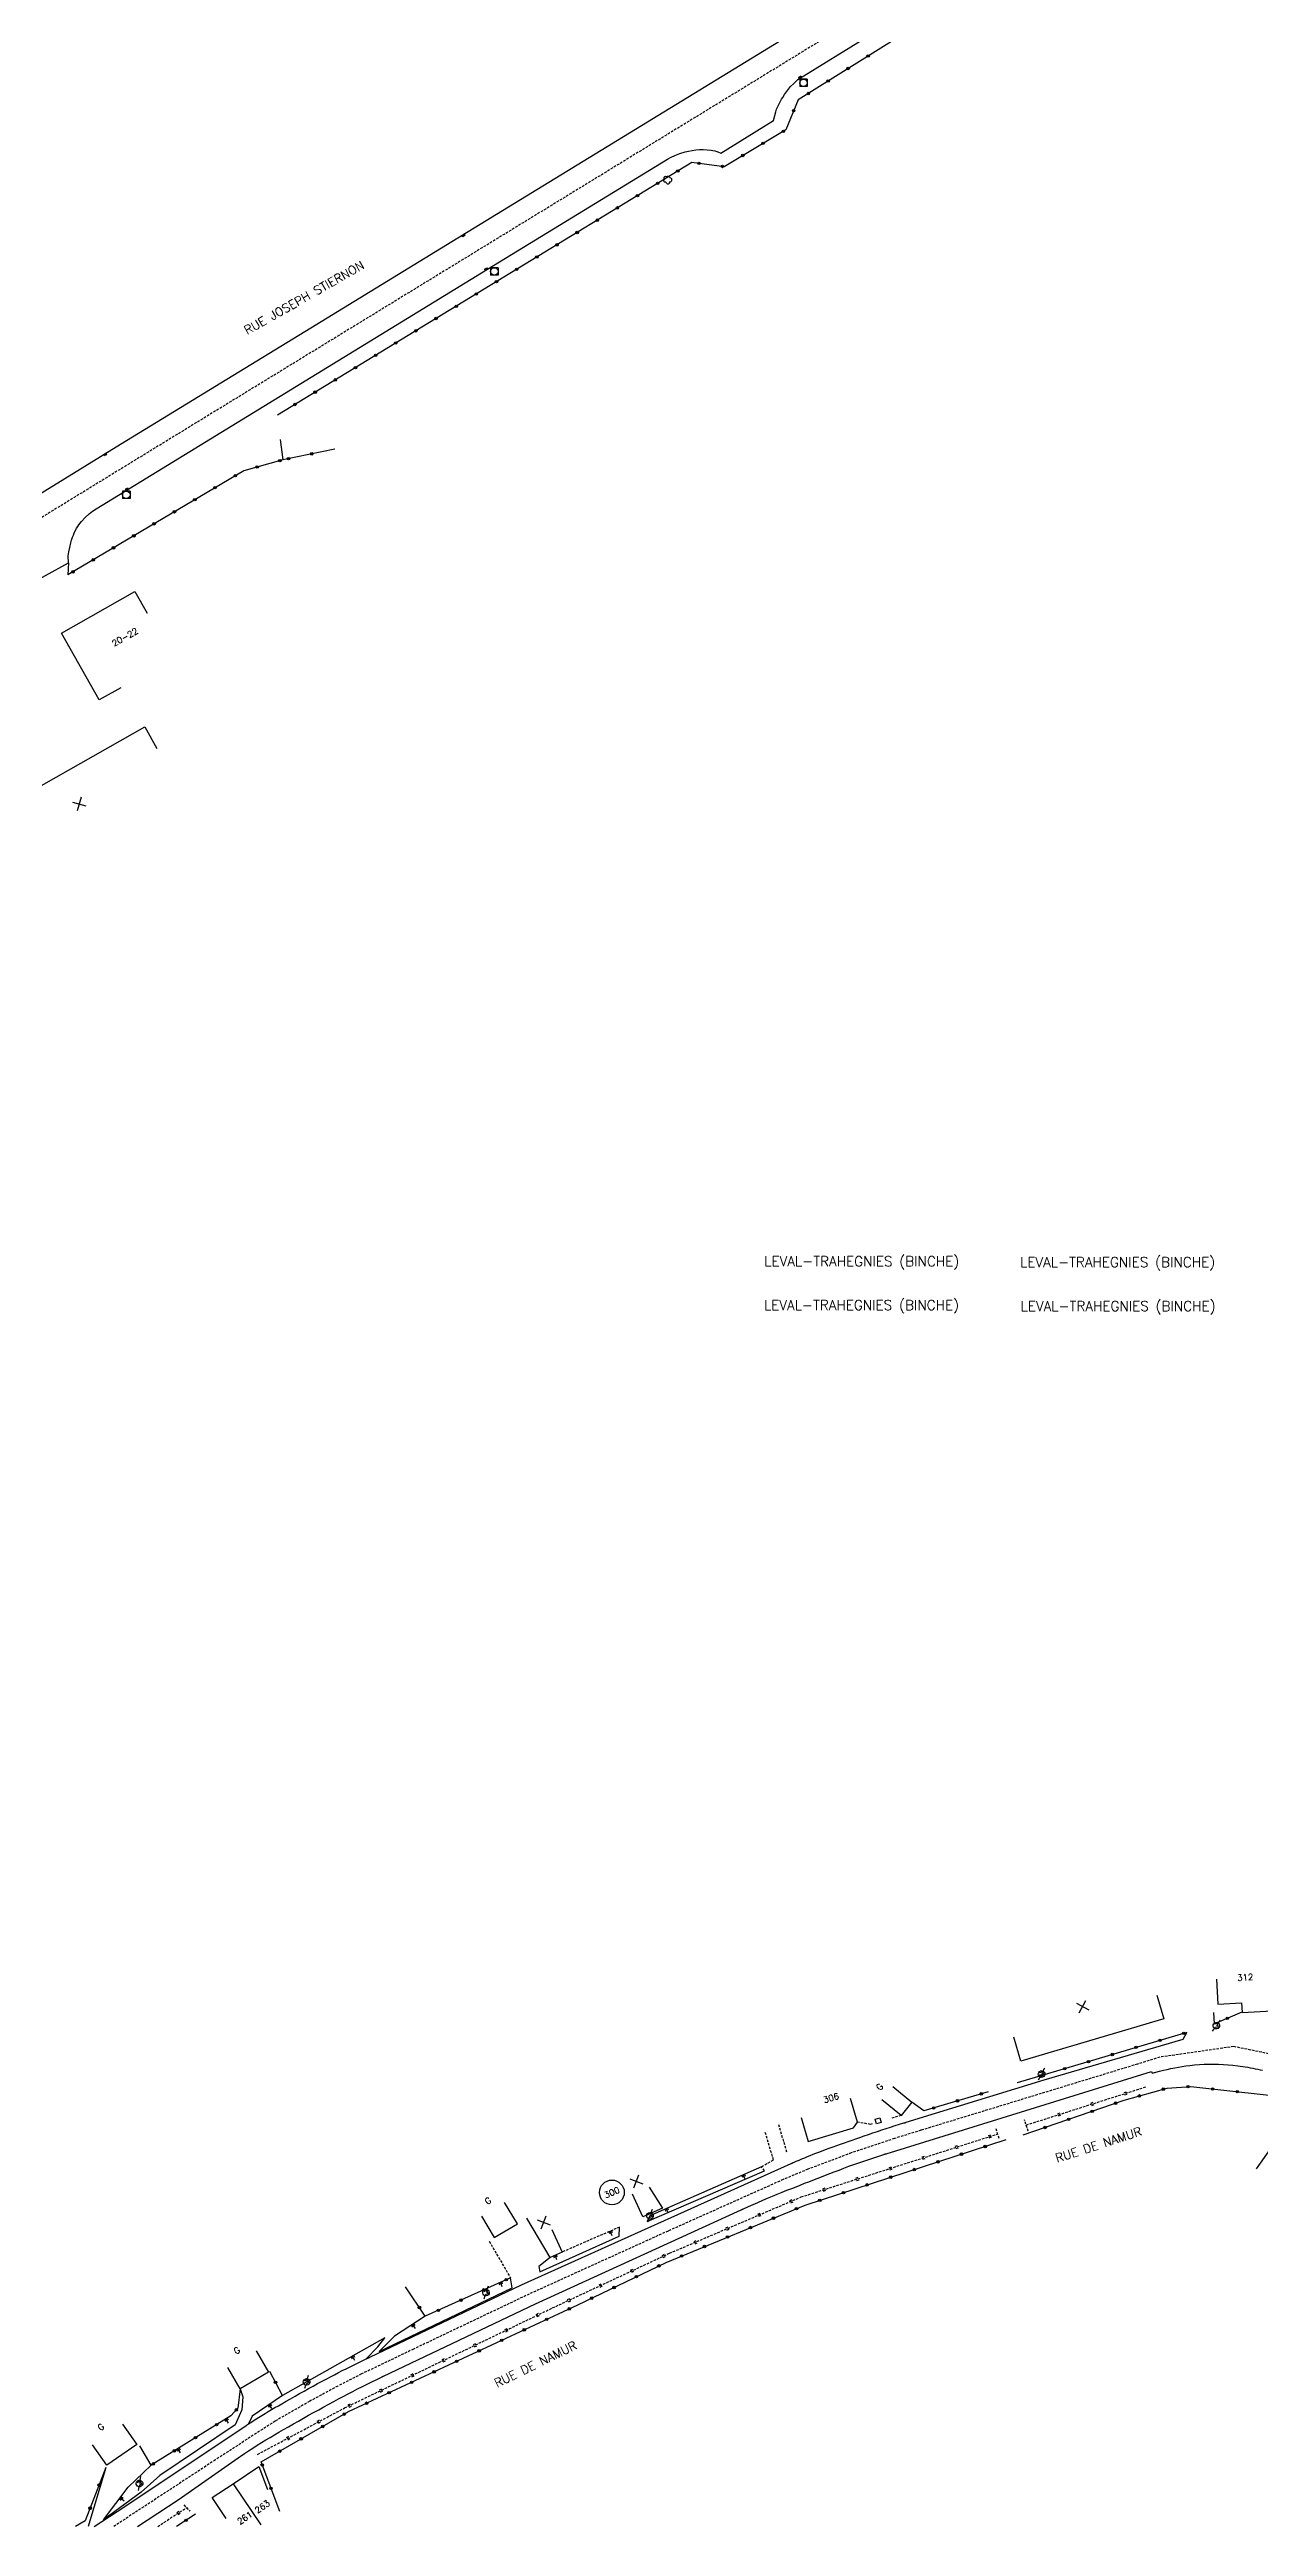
# Model space of a CAD drawing. Header units: millimetres. Extents: x 138000 to 139000, y 124000 to 124998.
# Drawn here: x 138311 to 138554.7, y 124000 to 124498.7 of the extents above; entities that cross this region are included whole.
import ezdxf
from ezdxf.enums import TextEntityAlignment as Align

# ---------------------------------------------------------------- set-up
doc = ezdxf.new("R2010")
doc.units = ezdxf.units.MM
doc.linetypes.add('DASHED', pattern=[0.75, 0.5, -0.25])
doc.layers.get('0').update_dxf_attribs({"linetype": 'CONTINUOUS'})
for name, color, linetype in [('W0001', 6, 'DASHED'), ('W0008', 7, 'CONTINUOUS'), ('W0100', 7, 'CONTINUOUS'), ('W0112', 1, 'DASHED'), ('W0211', 2, 'CONTINUOUS'), ('W0220', 5, 'DASHED'), ('W0300', 7, 'CONTINUOUS'), ('W0322', 7, 'CONTINUOUS'), ('W0400', 7, 'CONTINUOUS'), ('W0420', 7, 'CONTINUOUS'), ('W0471', 7, 'CONTINUOUS'), ('W0980', 7, 'CONTINUOUS'), ('W0989', 7, 'CONTINUOUS'), ('W0991', 7, 'CONTINUOUS'), ('W1102', 7, 'CONTINUOUS')]:
    doc.layers.add(name, color=color, linetype=linetype)
doc.styles.get("Standard").update_dxf_attribs({"font": 'romans.shx', "width": 0.85})

# ---------------------------------------------------------------- blocks, each defined once
blk = doc.blocks.new('t211o')
at = {"color": 0, "linetype": 'Continuous'}
for p, q in [((-0.29, 0.5), (-0.29, 0)), ((0, 1), (0, 0)), ((0.29, 0.5), (0.29, 0))]:
    blk.add_line(p, q, dxfattribs=at)
blk = doc.blocks.new('T471')
for p, q in [((-0.333334, 0.333334), (-0.333334, -0.333334)), ((-0.333334, 0.333334), (0.333334, 0.333334)), ((-0.333334, 0), (0, 0)), ((0.500001, 0.500001), (1.000002, 1.000002)), ((-0.500001, -0.500001), (-1.000002, -1.000002)), ((-0.333334, -0.333334), (0.333334, -0.333334))]:
    blk.add_line(p, q)
blk.add_ellipse((0, 0), major_axis=(0.471405, 0.471405), ratio=1, start_param=5.4977871438, end_param=11.780972451)
blk = doc.blocks.new('t112o')
at = {"color": 0, "linetype": 'Continuous'}
for p, q in [((-0.5, 0.5), (0.5, 0.5)), ((-0.5, -0.5), (-0.5, 0.5)), ((0.5, 0.5), (0.5, -0.5)), ((0.5, -0.5), (-0.5, -0.5))]:
    blk.add_line(p, q, dxfattribs=at)
blk = doc.blocks.new('t220o')
at = {"color": 0, "linetype": 'Continuous'}
for p, q in [((-0.25, 0.25), (0.25, 0.25)), ((-0.25, -0.25), (0.25, -0.25))]:
    blk.add_line(p, q, dxfattribs=at)
blk = doc.blocks.new('t322o')
at = {"color": 0, "linetype": 'Continuous'}
for radius in [0.25, 0.15]:
    blk.add_circle((0, 0), radius, dxfattribs=at)
blk = doc.blocks.new('t991o')
at = {"color": 0, "linetype": 'Continuous'}
for p, q in [((-1, 1), (1, -1)), ((-1, -1), (1, 1))]:
    blk.add_line(p, q, dxfattribs=at)
blk = doc.blocks.new('T400')
for p, q in [((-0.15, 0.3), (0.15, 0.3)), ((-0.15, -0.25), (-0.15, 0.3)), ((-0.15, 0.15), (0.15, 0.15)), ((-0.15, 0), (0.15, 0)), ((0.15, 0.3), (0.15, -0.25)), ((-0.15, -0.15), (0.15, -0.15)), ((-0.15, -0.25), (-0.15, -0.3)), ((-0.15, -0.3), (0.15, -0.3)), ((0.15, -0.3), (0.15, -0.25))]:
    blk.add_line(p, q)
blk = doc.blocks.new('T420')
for p, q in [((0.75, 0.75), (-0.75, 0.75)), ((-0.75, 0.75), (-0.75, -0.75)), ((0.75, 0.75), (0.75, -0.75)), ((0.75, -0.75), (-0.75, -0.75))]:
    blk.add_line(p, q)
blk.add_ellipse((0, 0), major_axis=(-0.53, 0.53), ratio=1, start_param=3.926991, end_param=10.210176)
blk = doc.blocks.new('T300')
for p, q in [((-0.8, 0.51), (-0.86, 0.34)), ((-0.86, 0.34), (-0.86, 0.17)), ((-0.86, 0.17), (-0.74, 0.06)), ((-0.69, 0.63), (-0.8, 0.51)), ((-0.8, -0.06), (-0.74, 0.06)), ((-0.74, 0.06), (-0.69, 0.11)), ((-0.57, 0.69), (-0.69, 0.63)), ((-0.46, 0.69), (-0.57, 0.69)), ((-0.29, 0.63), (-0.46, 0.69)), ((-0.29, 0.63), (-0.17, 0.74)), ((-0.23, 0.57), (-0.29, 0.63)), ((-0.17, 0.74), (-0.06, 0.8)), ((-0.06, 0.8), (0.06, 0.8)), ((0.06, 0.8), (0.23, 0.74)), ((0.23, 0.74), (0.34, 0.63)), ((0.34, 0.63), (0.4, 0.51)), ((0.46, 0.46), (0.34, 0.46)), ((0.4, 0.51), (0.4, 0.46)), ((0.57, 0.4), (0.46, 0.46)), ((0.57, 0.4), (0.69, 0.29)), ((0.69, 0.29), (0.74, 0.17)), ((0.74, 0.06), (0.69, -0.17)), ((0.74, 0.17), (0.74, 0.06)), ((-0.8, -0.17), (-0.8, -0.06)), ((-0.8, -0.23), (-0.8, -0.17)), ((-0.74, -0.34), (-0.8, -0.23)), ((-0.69, -0.4), (-0.74, -0.34)), ((-0.51, -0.46), (-0.69, -0.4)), ((-0.4, -0.46), (-0.51, -0.46)), ((-0.4, -0.46), (-0.34, -0.46)), ((-0.34, -0.46), (-0.34, -0.4)), ((-0.34, -0.51), (-0.34, -0.46)), ((-0.29, -0.63), (-0.34, -0.51)), ((-0.17, -0.74), (-0.29, -0.63)), ((-0.06, -0.8), (-0.17, -0.74)), ((0.06, -0.8), (-0.06, -0.8)), ((0.17, -0.74), (0.06, -0.8)), ((0.23, -0.69), (0.17, -0.74)), ((0.29, -0.46), (0.23, -0.46)), ((0.29, -0.63), (0.23, -0.69)), ((0.46, -0.4), (0.29, -0.46)), ((0.34, -0.51), (0.29, -0.63)), ((0.34, -0.51), (0.34, -0.46)), ((0.57, -0.34), (0.46, -0.4)), ((0.63, -0.29), (0.57, -0.34)), ((0.69, -0.17), (0.63, -0.29))]:
    blk.add_line(p, q)

msp = doc.modelspace()

# ---------------------------------------------------------------- linework, layer by layer
at = {"layer": 'W0001', "flags": 128}
msp.add_lwpolyline([(138553.98, 124560.3), (138545.54, 124549.7), (138540.2, 124545.78), (138465, 124499.76), (138320.72, 124411.44), (138293.52, 124394.74), (138275.9, 124383.89), (138268.89, 124379.56), (138264.02, 124376.25), (138259.85, 124373.13), (138256.71, 124369.91), (138253.97, 124366.31), (138251.5, 124362.14), (138249.64, 124357.53), (138248.39, 124353.34), (138247.16, 124347.97), (138243.57, 124330.89), (138243.24, 124320.17), (138241.73, 124311.78), (138242.58, 124303.78), (138237.16, 124300.75), (138232.25, 124296.08), (138204.88, 124280.67), (138178.87, 124265.68), (138155.98, 124252.66)], dxfattribs=at)
at = {"layer": 'W0001'}
msp.add_lwpolyline([(138572.55, 124086.27), (138560.84, 124094.27), (138560.84, 124094.27), (138549.34, 124096.62), (138549.34, 124096.62), (138534.45, 124094.48), (138529.94, 124093.08), (138486.38, 124079.77), (138481.05, 124078.11), (138472.36, 124075.21), (138463.62, 124071.92), (138458.64, 124069.84), (138435.48, 124059.48), (138407.55, 124046.8), (138384.27, 124035.72), (138373.78, 124030.7), (138369, 124028.26), (138363.36, 124025.2), (138356.41, 124021.23), (138356.41, 124021.23), (138344.38, 124013.41), (138323.91, 124000)], dxfattribs=at)
at = {"layer": 'W0008', "flags": 128}
for points in [[(138270.41, 124385.35), (138302.84, 124405.45), (138325.26, 124419.24), (138363.59, 124442.66), (138395.26, 124462.04), (138437.05, 124487.66), (138458.11, 124500.53)], [(138305.54, 124390.25), (138314.79, 124395.35), (138314.77, 124396.74), (138314.8, 124397.14), (138314.86, 124397.54), (138315.05, 124398.46), (138315.27, 124399.38), (138315.43, 124399.94), (138315.61, 124400.5), (138315.79, 124400.96), (138315.98, 124401.42), (138316.2, 124401.87), (138316.44, 124402.31), (138316.66, 124402.67), (138316.91, 124403.03), (138317.17, 124403.37), (138317.44, 124403.7), (138318.19, 124404.48), (138318.98, 124405.21), (138319.66, 124405.75), (138320.38, 124406.23), (138335.97, 124415.78), (138397.93, 124453.72), (138435.4, 124476.62), (138436.1, 124477.02), (138436.84, 124477.36), (138437.86, 124477.75), (138438.91, 124478.08), (138439.62, 124478.26), (138440.33, 124478.4), (138441.07, 124478.5), (138441.81, 124478.56), (138442.57, 124478.56), (138444.15, 124478.44), (138444.52, 124478.39), (138444.89, 124478.3), (138445.51, 124478.1), (138446.11, 124477.86), (138456.71, 124484.45), (138457.15, 124486.15), (138457.34, 124486.69), (138457.57, 124487.21), (138458.32, 124488.69), (138458.55, 124489.08), (138458.91, 124489.65), (138459.31, 124490.21), (138459.72, 124490.73), (138460.16, 124491.24), (138460.71, 124491.82), (138461.28, 124492.37), (138461.62, 124492.65), (138461.97, 124492.89), (138475.44, 124501.19)], [(138314.79, 124395.35), (138314.64, 124392.92)]]:
    msp.add_lwpolyline(points, dxfattribs=at)
at = {"layer": 'W0008'}
for points in [[(138319.97, 124000), (138326.16, 124004.01), (138350.55, 124020.32), (138350.59, 124020.35), (138350.64, 124020.38), (138350.7, 124020.42), (138350.75, 124020.45), (138350.8, 124020.48), (138350.86, 124020.52), (138350.91, 124020.55), (138350.95, 124020.59), (138351, 124020.62), (138351.06, 124020.66), (138351.7, 124021.09), (138352.36, 124021.51), (138353.02, 124021.92), (138353.69, 124022.33), (138354.36, 124022.73), (138355.02, 124023.13), (138355.69, 124023.53), (138356.36, 124023.92), (138357.05, 124024.32), (138357.72, 124024.7), (138357.72, 124024.7), (138358.61, 124025.22), (138359.52, 124025.73), (138360.42, 124026.25), (138361.31, 124026.76), (138362.22, 124027.26), (138363.12, 124027.77), (138364.03, 124028.26), (138364.94, 124028.76), (138365.86, 124029.24), (138366.77, 124029.73), (138367.56, 124030.15), (138368.34, 124030.55), (138369.14, 124030.97), (138369.92, 124031.37), (138370.72, 124031.77), (138371.52, 124032.17), (138372.31, 124032.56), (138373.11, 124032.95), (138373.92, 124033.34), (138374.72, 124033.73), (138374.8, 124033.77), (138374.86, 124033.8), (138374.94, 124033.84), (138375.02, 124033.87), (138375.08, 124033.91), (138375.16, 124033.94), (138375.23, 124033.98), (138375.3, 124034.01), (138375.38, 124034.05), (138375.45, 124034.08), (138375.45, 124034.08), (138406, 124048.68), (138460.27, 124073.09), (138460.31, 124073.11), (138460.36, 124073.13), (138460.41, 124073.15), (138460.45, 124073.17), (138460.5, 124073.2), (138460.55, 124073.21), (138460.59, 124073.23), (138460.64, 124073.25), (138460.69, 124073.27), (138460.73, 124073.29), (138461.28, 124073.54), (138461.84, 124073.78), (138462.42, 124074.02), (138462.98, 124074.25), (138463.55, 124074.48), (138464.11, 124074.71), (138464.69, 124074.94), (138465.25, 124075.16), (138465.83, 124075.38), (138466.39, 124075.59), (138466.39, 124075.59), (138467.16, 124075.88), (138467.92, 124076.16), (138468.69, 124076.44), (138469.45, 124076.71), (138470.22, 124076.98), (138470.98, 124077.26), (138471.75, 124077.52), (138472.52, 124077.8), (138473.28, 124078.05), (138474.05, 124078.32), (138474.94, 124078.62), (138475.83, 124078.93), (138476.72, 124079.23), (138477.61, 124079.53), (138478.5, 124079.83), (138479.39, 124080.12), (138480.28, 124080.41), (138481.19, 124080.7), (138482.08, 124080.98), (138482.97, 124081.26), (138483.02, 124081.27), (138483.06, 124081.28), (138483.11, 124081.3), (138483.14, 124081.3), (138483.19, 124081.32), (138483.23, 124081.34), (138483.27, 124081.34), (138483.31, 124081.36), (138483.36, 124081.38), (138483.39, 124081.38), (138511.2, 124089.91), (138539.19, 124098.12), (138539.88, 124099.47)], [(138328.7, 124000), (138336.86, 124005.34), (138348.97, 124013.81), (138349, 124013.84), (138349.05, 124013.87), (138349.08, 124013.89), (138349.12, 124013.92), (138349.16, 124013.95), (138349.2, 124013.98), (138349.23, 124014), (138349.28, 124014.03), (138349.31, 124014.05), (138349.36, 124014.09), (138350.2, 124014.66), (138351.05, 124015.23), (138351.91, 124015.79), (138352.78, 124016.34), (138353.64, 124016.88), (138354.52, 124017.41), (138355.41, 124017.94), (138356.28, 124018.46), (138357.17, 124018.98), (138358.06, 124019.5), (138358.06, 124019.5), (138359.06, 124020.08), (138360.08, 124020.66), (138361.09, 124021.23), (138362.09, 124021.8), (138363.11, 124022.38), (138364.14, 124022.94), (138365.16, 124023.5), (138366.17, 124024.06), (138367.19, 124024.62), (138368.22, 124025.17), (138369.17, 124025.69), (138370.12, 124026.2), (138371.08, 124026.7), (138372.03, 124027.2), (138372.98, 124027.7), (138373.95, 124028.19), (138374.91, 124028.67), (138375.88, 124029.15), (138376.84, 124029.62), (138377.83, 124030.09), (138377.86, 124030.1), (138377.91, 124030.12), (138377.94, 124030.14), (138377.98, 124030.16), (138378.02, 124030.18), (138378.06, 124030.2), (138378.09, 124030.22), (138378.14, 124030.23), (138378.17, 124030.25), (138378.22, 124030.27), (138408.77, 124044.8), (138450.23, 124063.76), (138450.28, 124063.78), (138450.33, 124063.8), (138450.38, 124063.82), (138450.41, 124063.84), (138450.45, 124063.86), (138450.5, 124063.88), (138450.55, 124063.91), (138450.59, 124063.92), (138450.64, 124063.95), (138450.67, 124063.97), (138451.64, 124064.41), (138452.61, 124064.84), (138453.56, 124065.26), (138454.55, 124065.67), (138455.52, 124066.08), (138456.48, 124066.48), (138457.47, 124066.88), (138458.44, 124067.28), (138459.42, 124067.68), (138460.41, 124068.07), (138461.25, 124068.41), (138462.09, 124068.75), (138462.95, 124069.09), (138463.8, 124069.42), (138464.64, 124069.75), (138465.48, 124070.09), (138466.34, 124070.41), (138467.19, 124070.74), (138468.05, 124071.07), (138468.89, 124071.4), (138468.89, 124071.4), (138469.89, 124071.77), (138470.88, 124072.14), (138471.88, 124072.51), (138472.88, 124072.87), (138473.86, 124073.23), (138474.86, 124073.57), (138475.88, 124073.91), (138476.88, 124074.25), (138477.88, 124074.58), (138478.89, 124074.9), (138478.89, 124074.9), (138478.94, 124074.91), (138478.98, 124074.93), (138479.03, 124074.95), (138479.08, 124074.96), (138479.12, 124074.98), (138479.17, 124074.98), (138479.22, 124075), (138479.28, 124075.02), (138479.33, 124075.03), (138479.38, 124075.05), (138532.81, 124091.62), (138532.91, 124091.28), (138533.66, 124091.47), (138534.41, 124091.66), (138535.17, 124091.84), (138535.92, 124092.01), (138536.69, 124092.18), (138537.45, 124092.34), (138538.2, 124092.48), (138538.97, 124092.62), (138539.73, 124092.74), (138540.5, 124092.84), (138541.47, 124092.95), (138542.42, 124093.02), (138543.39, 124093.08), (138544.36, 124093.1), (138545.31, 124093.1), (138546.28, 124093.08), (138547.25, 124093.03), (138548.22, 124092.96), (138549.17, 124092.87), (138550.14, 124092.76), (138550.14, 124092.76), (138550.64, 124092.69), (138551.16, 124092.62), (138551.66, 124092.54), (138552.16, 124092.45), (138552.66, 124092.36), (138553.16, 124092.27), (138553.66, 124092.16), (138554.16, 124092.06), (138554.66, 124091.95), (138555.16, 124091.84)]]:
    msp.add_lwpolyline(points, dxfattribs=at)
at = {"layer": 'W0100', "flags": 128}
for points in [[(138325.33, 124370.22), (138320.98, 124367.76), (138313.37, 124381.2), (138328.17, 124389.58), (138330.63, 124385.23)], [(138307.93, 124301.77), (138303.6, 124299.27), (138291.24, 124320.7), (138290.87, 124320.5), (138289.28, 124323.29), (138289.68, 124323.52), (138289.68, 124323.52), (138284.52, 124332.85), (138284.01, 124332.56), (138282.45, 124335.37), (138282.95, 124335.64), (138270.76, 124357.15), (138283.25, 124364.21), (138282.87, 124364.98), (138283.69, 124365.41), (138284.1, 124364.69), (138284.69, 124365.02), (138296.89, 124343.49), (138330.14, 124362.32), (138332.6, 124357.97)]]:
    msp.add_lwpolyline(points, dxfattribs=at)
at = {"layer": 'W0100'}
for points in [[(138545.86, 124110.16), (138546.14, 124105.16), (138550.92, 124105.43), (138551.03, 124103.45), (138557.05, 124103.79), (138557.03, 124103.88), (138572.25, 124104.79), (138570.98, 124109.62)], [(138533.84, 124107), (138535.27, 124102.21), (138506.5, 124093.7), (138505.09, 124098.49)], [(138480.7, 124088.56), (138484.58, 124085.41), (138482.41, 124082.75), (138478.53, 124085.91)], [(138462.25, 124082.33), (138463.67, 124077.54), (138472.83, 124080.27), (138473.61, 124081.4), (138472.17, 124086.19)], [(138431.66, 124068.34), (138434.33, 124064.11), (138430.38, 124062.33), (138428.31, 124066.88)], [(138397.94, 124062.47), (138400.5, 124058.17), (138405.16, 124060.95), (138402.59, 124065.24)], [(138412.12, 124059.81), (138414.17, 124055.25), (138411.77, 124054.17), (138407.05, 124062.08)], [(138352.55, 124035.37), (138355.08, 124031.06), (138349.39, 124027.72), (138346.86, 124032.03)], [(138325.67, 124020.62), (138328.53, 124016.52), (138322.5, 124012.32), (138319.64, 124016.42)], [(138346.52, 124001.63), (138343.75, 124005.8), (138347.98, 124008.6), (138353.12, 124012.09), (138354.84, 124007.41)]]:
    msp.add_lwpolyline(points, dxfattribs=at)
at = {"layer": 'W0112'}
for points in [[(138454.88, 124071.57), (138454.28, 124072.43), (138456.7, 124073.8), (138455.03, 124079.41)], [(138459.41, 124075.38), (138457.73, 124080.98)], [(138476.55, 124081.08), (138476.23, 124080.96), (138473.61, 124081.4)], [(138482.41, 124082.75), (138480.41, 124082.15)], [(138501.44, 124080.11), (138502.12, 124077.98)], [(138507.97, 124079.56), (138507.23, 124081.85)], [(138425.72, 124060.28), (138414.17, 124055.25)], [(138399.47, 124057.43), (138403.77, 124050.08)], [(138338.03, 124004.33), (138339.22, 124003.09)]]:
    msp.add_lwpolyline(points, dxfattribs=at)
at = {"layer": 'W0211'}
for points in [[(138454.28, 124072.43), (138431.84, 124062.56), (138431.25, 124061.38), (138454.88, 124071.57)], [(138411.77, 124054.17), (138409.48, 124052.36), (138409.69, 124051.24), (138425.67, 124058.44), (138425.72, 124060.28)], [(138386.62, 124042.33), (138380.44, 124038.31), (138377.31, 124035.25), (138404.09, 124048.05), (138403.77, 124050.08)], [(138374.72, 124033.73), (138377.06, 124036.14), (138378.48, 124037.96), (138357.86, 124026.37), (138351.75, 124022.19), (138351.05, 124020.66)], [(138349.39, 124027.72), (138349.92, 124026.07), (138349.67, 124023.45), (138348.38, 124020.45), (138333.2, 124010.27), (138329.41, 124006.91), (138321.84, 124001.33), (138326.84, 124007.88), (138331.44, 124012.34)], [(138322.33, 124011.88), (138318.75, 124000)]]:
    msp.add_lwpolyline(points, dxfattribs=at)
at = {"layer": 'W0220'}
for points in [[(138507.58, 124080.83), (138531.8, 124088.56)], [(138352.88, 124014.52), (138370.38, 124023.87), (138412.22, 124044), (138435.78, 124055.01), (138462.27, 124066.34), (138501.75, 124079)], [(138332.77, 124000), (138338.62, 124003.82)]]:
    msp.add_lwpolyline(points, dxfattribs=at)
at = {"layer": 'W0322', "flags": 128}
for points in [[(138536.37, 124526.36), (138499.61, 124500.81), (138493.88, 124508.81), (138461.67, 124488.57), (138459.22, 124482.55), (138446.75, 124475.12), (138440.29, 124475.97), (138398.48, 124450.45), (138356.89, 124425.11)], [(138357.42, 124420.2), (138357.94, 124416.1), (138350.12, 124413.91), (138314.64, 124392.92)], [(138368.4, 124418.27), (138357.94, 124416.1)]]:
    msp.add_lwpolyline(points, dxfattribs=at)
at = {"layer": 'W0322'}
for points in [[(138551, 124103.56), (138545.5, 124101.23), (138545.36, 124103.48)], [(138539.88, 124099.47), (138505.72, 124089.34), (138505.72, 124089.34)], [(138506.97, 124078.82), (138527.3, 124085.82), (138535.95, 124088.27), (138540.67, 124088.59), (138563.09, 124086.08), (138560.91, 124081.98), (138553.84, 124071.98)], [(138499.92, 124087.52), (138486.95, 124083.69), (138484.58, 124085.41)], [(138357.31, 124002.99), (138353.56, 124012.99), (138371.17, 124023.12), (138417.33, 124044.62), (138435.09, 124053.16), (138463.08, 124064.72), (138503.53, 124077.88)], [(138403.77, 124050.08), (138386.62, 124042.33), (138382.66, 124048.24)], [(138357.86, 124026.37), (138355.34, 124031.18)], [(138349.39, 124027.72), (138348.89, 124023.81), (138347.48, 124022.27), (138331.44, 124012.34), (138329.17, 124016.22)], [(138322.33, 124011.88), (138318.19, 124001.16), (138316.2, 124000)], [(138340.38, 124002.45), (138336.52, 124000)]]:
    msp.add_lwpolyline(points, dxfattribs=at)
at = {"layer": 'W1102'}
msp.add_lwpolyline([(138347.98, 124008.6), (138353.55, 124000.3)], dxfattribs=at)
msp.add_circle((138424.17, 124067.25), 2.5, dxfattribs=at)

# ---------------------------------------------------------------- block references
at = {"layer": 'W0112', "rotation": 286.5600246894234}
msp.add_blockref('t112o', (138477.77, 124081.68), dxfattribs=at)
at = {"layer": 'W0211'}
for p, rotation in [((138450.61, 124070.82), 204.5993949810217), ((138435.12, 124064), 206.1575101817014), ((138423.86, 124059.47), 201.910944029432), ((138412.75, 124054.61), 199.8874046266956), ((138401.73, 124049.16), 202.2494261756594), ((138384.08, 124040.68), 214.4056666356702), ((138371.97, 124034.3), 208.343474371079), ((138355.22, 124024.56), 212.675311576668), ((138346.49, 124021.65), 210.9810714620841), ((138336.84, 124015.68), 209.6535296752453), ((138325.22, 124005.75), 229.3854907486666)]:
    msp.add_blockref('t211o', p, dxfattribs=dict(at, rotation=rotation))
at = {"layer": 'W0220'}
for p, rotation in [((138514.25, 124082.96), 17.71115333533779), ((138520.91, 124085.09), 17.71115333533779), ((138527.58, 124087.22), 17.71115333533779), ((138500.27, 124078.53), 17.77256250008673), ((138486.94, 124074.25), 17.77256250008673), ((138493.6, 124076.39), 17.77256250008673), ((138466.94, 124067.84), 17.77256250008673), ((138473.6, 124069.98), 17.77256250008673), ((138480.27, 124072.12), 17.77256250008673), ((138453.91, 124062.77), 23.17224049626406), ((138460.34, 124065.52), 23.17224049626406), ((138447.47, 124060.01), 23.17224049626406), ((138434.62, 124054.46), 25.04078379299984), ((138441.04, 124057.26), 23.17224049626406), ((138421.93, 124048.54), 25.04078379299984), ((138428.28, 124051.5), 25.04078379299984), ((138415.59, 124045.58), 25.04078379299984), ((138402.96, 124039.54), 25.69415070686851), ((138409.27, 124042.58), 25.69415070686851), ((138390.34, 124033.47), 25.69415070686851), ((138396.65, 124036.51), 25.69415070686851), ((138384.03, 124030.44), 25.69415070686851), ((138371.42, 124024.37), 25.69415070686851), ((138377.73, 124027.4), 25.69415070686851), ((138359.05, 124017.81), 28.1190284253219), ((138365.22, 124021.11), 28.1190284253219), ((138336.95, 124002.73), 33.1041527937853)]:
    msp.add_blockref('t220o', p, dxfattribs=dict(at, rotation=rotation))
at = {"layer": 'W0300'}
msp.add_blockref('T300', (138435.46, 124472.43), dxfattribs=at)
at = {"layer": 'W0322'}
for p, rotation in [((138475.76, 124497.42), 212.1330272035868), ((138467.72, 124492.37), 212.1330272035868), ((138471.74, 124494.9), 212.1330272035868), ((138463.7, 124489.84), 212.1330272035868), ((138458.69, 124482.24), 210.7984572896042), ((138460.78, 124486.39), 247.8230933298393), ((138450.53, 124477.38), 210.7984572896042), ((138454.61, 124479.81), 210.7984572896042), ((138433.39, 124471.77), 211.3997710644299), ((138437.45, 124474.24), 211.3997710644299), ((138441.7, 124475.79), 172.474887475714), ((138446.41, 124475.17), 172.474887475714), ((138425.29, 124466.82), 211.3997710644299), ((138429.34, 124469.29), 211.3997710644299), ((138417.18, 124461.87), 211.3997710644299), ((138421.23, 124464.34), 211.3997710644299), ((138409.07, 124456.92), 211.3997710644299), ((138413.12, 124459.39), 211.3997710644299), ((138400.96, 124451.97), 211.3997710644299), ((138405.01, 124454.44), 211.3997710644299), ((138392.85, 124447.02), 211.357139148701), ((138396.9, 124449.49), 211.357139148701), ((138384.74, 124442.08), 211.357139148701), ((138388.79, 124444.55), 211.357139148701), ((138376.62, 124437.13), 211.357139148701), ((138380.68, 124439.61), 211.357139148701), ((138368.51, 124432.19), 211.357139148701), ((138372.57, 124434.66), 211.357139148701), ((138360.4, 124427.25), 211.357139148701), ((138364.45, 124429.72), 211.357139148701), ((138363.75, 124417.3), 191.6960971781081), ((138348.4, 124412.9), 210.6177900341865), ((138352.77, 124414.66), 195.6328518077609), ((138357.34, 124415.94), 195.6328518077609), ((138359.09, 124416.34), 191.6960971781081), ((138340.23, 124408.06), 210.6177900341865), ((138344.31, 124410.48), 210.6177900341865), ((138332.05, 124403.22), 210.6177900341865), ((138336.14, 124405.64), 210.6177900341865), ((138323.87, 124398.38), 210.6177900341865), ((138327.96, 124400.8), 210.6177900341865), ((138315.7, 124393.54), 210.6177900341865), ((138319.79, 124395.96), 210.6177900341865), ((138534.48, 124097.87), 196.5237040061216), ((138539.27, 124099.29), 196.5237040061216), ((138548.04, 124102.31), 202.9424987543591), ((138520.1, 124093.6), 196.5237040061216), ((138524.89, 124095.02), 196.5237040061216), ((138529.69, 124096.45), 196.5237040061216), ((138510.51, 124090.76), 196.5237040061216), ((138515.31, 124092.18), 196.5237040061216), ((138535.16, 124088.05), 15.82231875569634), ((138540.12, 124088.55), 3.788849848090712), ((138545.09, 124088.09), 353.6182186367486), ((138550.06, 124087.54), 353.6182186367486), ((138488.94, 124084.27), 196.4454228675042), ((138493.73, 124085.69), 196.4454228675042), ((138498.53, 124087.1), 196.4454228675042), ((138520.84, 124083.6), 19.00119398401246), ((138525.57, 124085.23), 19.00119398401246), ((138530.35, 124086.69), 15.82231875569634), ((138511.39, 124080.34), 19.00119398401246), ((138516.11, 124081.97), 19.00119398401246), ((138489.8, 124073.41), 18.01557491245374), ((138494.55, 124074.96), 18.01557491245374), ((138499.31, 124076.5), 18.01557491245374), ((138475.53, 124068.77), 18.01557491245374), ((138480.29, 124070.32), 18.01557491245374), ((138485.04, 124071.86), 18.01557491245374), ((138461.32, 124063.99), 22.43569984364419), ((138466.02, 124065.68), 18.01557491245374), ((138470.78, 124067.22), 18.01557491245374), ((138447.46, 124058.27), 22.43569984364419), ((138452.08, 124060.18), 22.43569984364419), ((138456.7, 124062.08), 22.43569984364419), ((138438.21, 124054.45), 22.43569984364419), ((138442.83, 124056.36), 22.43569984364419), ((138398.36, 124047.63), 204.3297649783728), ((138402.91, 124049.69), 204.3297649783728), ((138424.62, 124048.12), 25.69174043327837), ((138429.12, 124050.29), 25.69174043327837), ((138433.63, 124052.46), 25.69174043327837), ((138385.44, 124044.09), 123.8638751457499), ((138389.25, 124043.51), 204.3297649783728), ((138393.8, 124045.57), 204.3297649783728), ((138415.6, 124043.81), 24.97655463687002), ((138420.11, 124045.96), 25.69174043327837), ((138406.53, 124039.59), 24.97655463687002), ((138411.06, 124041.7), 24.97655463687002), ((138392.93, 124033.25), 24.97655463687002), ((138397.47, 124035.37), 24.97655463687002), ((138402, 124037.48), 24.97655463687002), ((138356.47, 124029.03), 117.5970621025458), ((138383.87, 124029.03), 24.97655463687002), ((138388.4, 124031.14), 24.97655463687002), ((138348.58, 124023.47), 227.7277858878803), ((138374.8, 124024.81), 24.97655463687002), ((138379.34, 124026.92), 24.97655463687002), ((138340.37, 124017.86), 211.7489077965128), ((138344.62, 124020.49), 211.7489077965128), ((138365.98, 124020.13), 29.89791150453073), ((138370.31, 124022.62), 29.89791150453073), ((138336.12, 124015.23), 211.7489077965128), ((138357.31, 124015.15), 29.89791150453073), ((138361.64, 124017.64), 29.89791150453073), ((138320.96, 124008.34), 248.8786106947554), ((138331.87, 124012.6), 211.7489077965128), ((138353.8, 124012.36), 110.5560452195834), ((138319.16, 124003.68), 248.8786106947554), ((138355.56, 124007.67), 110.5560452195834)]:
    msp.add_blockref('t322o', p, dxfattribs=dict(at, rotation=rotation))
msp.add_blockref('t322o', (138338.45, 124001.23), dxfattribs=at)
at = {"layer": 'W0400'}
for p, rotation in [((138462.08, 124493.14), 302.4383692674351), ((138394.34, 124461.31), 121.464817667312), ((138398.86, 124454.46), 301.4357955259988), ((138322.18, 124417.17), 121.5943525065165), ((138326.54, 124410.19), 301.4821906305369)]:
    msp.add_blockref('T400', p, dxfattribs=dict(at, rotation=rotation))
at = {"layer": 'W0420'}
for p in [(138462.75, 124491.98), (138400.52, 124454.03), (138326.44, 124409.06)]:
    msp.add_blockref('T420', p, dxfattribs=at)
at = {"layer": 'W0471'}
for p, rotation in [((138545.84, 124100.83), 188.1804631422587), ((138510.67, 124091.08), 196.9929117109825), ((138431.85, 124062.56), 204.2160487871238), ((138398.84, 124047.09), 205.548077175688), ((138362.73, 124029.1), 208.50582210493), ((138329.09, 124008.66), 213.7747139784049)]:
    msp.add_blockref('T471', p, dxfattribs=dict(at, rotation=rotation))
at = {"layer": 'W0991'}
for p, rotation in [((138316.96, 124346.82), 299.5226242769644), ((138518.9, 124104.67), 16.47626742419121), ((138429.09, 124069.47), 24.25672648874028), ((138410.43, 124061.25), 24.13391843468541)]:
    msp.add_blockref('t991o', p, dxfattribs=dict(at, rotation=rotation))

# ---------------------------------------------------------------- texts
at = {"layer": 'W0980'}
for p in [(138474.48, 124254.59), (138525.97, 124254.42), (138474.43, 124245.78), (138526.07, 124245.57)]:
    msp.add_text('LEVAL-TRAHEGNIES (BINCHE)', height=2, dxfattribs=at).set_placement(p, align=Align.MIDDLE)
at = {"layer": 'W0989'}
for s, rotation, p in [('RUE JOSEPH STIERNON', 29.6607, (138362.23, 124448.76)), ('RUE DE NAMUR', 18, (138522.13, 124076.86)), ('RUE DE NAMUR', 26, (138408.8, 124032.68))]:
    msp.add_text(s, height=1.75, rotation=rotation, dxfattribs=at).set_placement(p, align=Align.MIDDLE)
at = {"layer": 'W0991'}
for s, rotation, p in [('20-22', 29.5197, (138326.17, 124380.41)), ('312', 4, (138551.65, 124110.57)), ('G', 51, (138478.07, 124088.5)), ('306', 16, (138468.29, 124086.27)), ('300', 23, (138424.17, 124067.25)), ('G', 32, (138399.24, 124065.57)), ('G', 30, (138348.69, 124035.42)), ('G', 36, (138321.32, 124020.03)), ('263', 34, (138353.82, 124003.99)), ('261', 34, (138350.3, 124001.73))]:
    msp.add_text(s, height=1.25, rotation=rotation, dxfattribs=at).set_placement(p, align=Align.MIDDLE)

doc.saveas('drawing.dxf')
